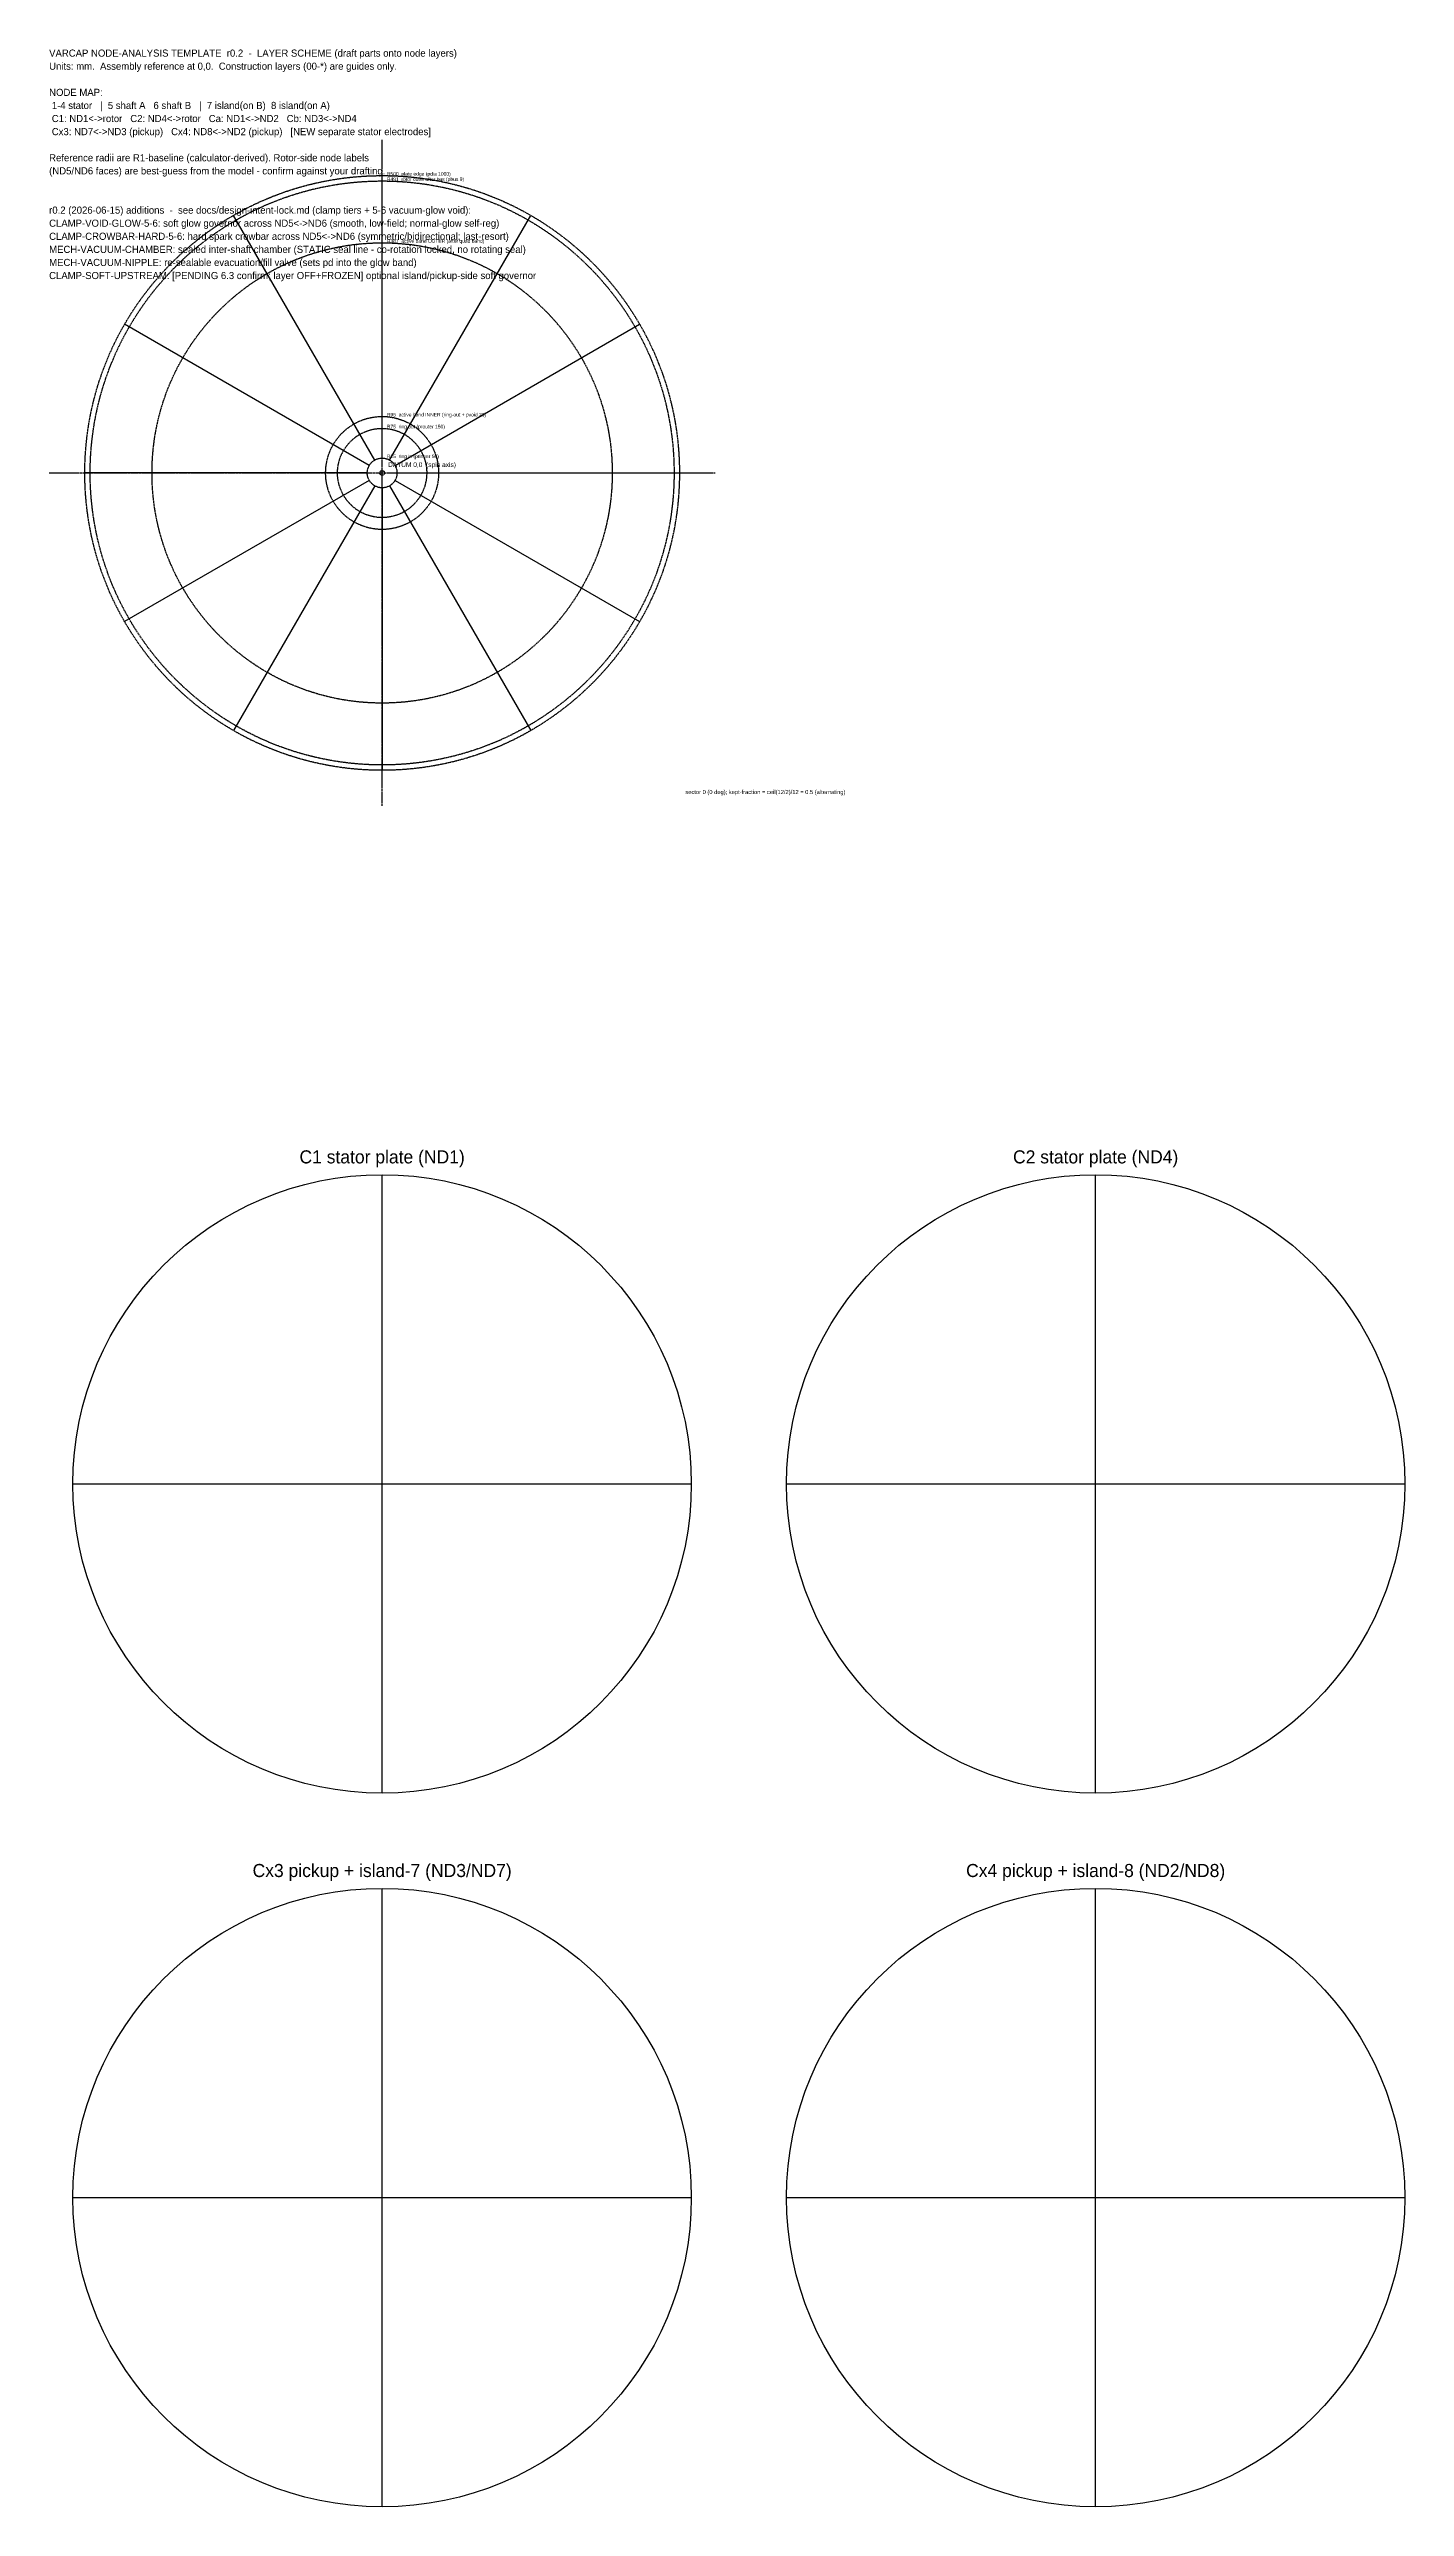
# Model space of a CAD drawing. Header units: millimetres. Extents: x -560 to 4120, y -3420 to 713.
# Drawn here: x -560 to 1720, y -3420 to 713 of the extents above; entities that cross this region are included whole.
import ezdxf
from ezdxf.enums import TextEntityAlignment as Align

# ---------------------------------------------------------------- set-up
doc = ezdxf.new("R2010")
doc.units = ezdxf.units.MM
doc.linetypes.add('CENTER', pattern=[5.08, 3.175, -0.635, 0.635, -0.635])
doc.linetypes.add('DASHED', pattern=[1.524, 1.27, -0.254])
for name, color, linetype in [('00-DATUM-AXIS', 4, 'CENTER'), ('00-LEGEND', 7, 'CONTINUOUS'), ('00-REF-RADII', 8, 'DASHED'), ('00-SECTOR-GRID-12', 8, 'CONTINUOUS'), ('00-VIEW-FRAMES', 9, 'CONTINUOUS')]:
    doc.layers.add(name, color=color, linetype=linetype)

msp = doc.modelspace()

# ---------------------------------------------------------------- linework, layer by layer
at = {"layer": '00-DATUM-AXIS'}
for p, q in [((0, -560), (0, 560)), ((-560, 0), (560, 0))]:
    msp.add_line(p, q, dxfattribs=at)
msp.add_circle((0, 0), 4, dxfattribs=at)
at = {"layer": '00-REF-RADII'}
for radius in [500, 491, 387, 95, 75, 25]:
    msp.add_circle((0, 0), radius, dxfattribs=at)
at = {"layer": '00-SECTOR-GRID-12'}
for p, q in [((0, 25), (0, 500)), ((-12.5, 21.7), (-250, 433)), ((12.5, 21.7), (250, 433)), ((-21.7, 12.5), (-433, 250)), ((21.7, 12.5), (433, 250)), ((-25, 0), (-500, 0)), ((25, 0), (500, 0)), ((-21.7, -12.5), (-433, -250)), ((-12.5, -21.7), (-250, -433)), ((0, -25), (0, -500)), ((12.5, -21.7), (250, -433)), ((21.7, -12.5), (433, -250))]:
    msp.add_line(p, q, dxfattribs=at)
at = {"layer": '00-VIEW-FRAMES', "color": 9}
for p, q in [((0, -2220), (0, -1180)), ((1200, -2220), (1200, -1180)), ((-520, -1700), (520, -1700)), ((680, -1700), (1720, -1700)), ((0, -3420), (0, -2380)), ((1200, -3420), (1200, -2380)), ((-520, -2900), (520, -2900)), ((680, -2900), (1720, -2900))]:
    msp.add_line(p, q, dxfattribs=at)
at = {"layer": '00-VIEW-FRAMES'}
for centre in [(0, -1700), (1200, -1700), (0, -2900), (1200, -2900)]:
    msp.add_circle(centre, 520, dxfattribs=at)

# ---------------------------------------------------------------- texts
at = {"layer": '00-DATUM-AXIS'}
msp.add_text('DATUM 0,0  (spin axis)', height=8, dxfattribs=at).set_placement((10, 10))
at = {"layer": '00-LEGEND', "color": 7}
for s, p in [('VARCAP NODE-ANALYSIS TEMPLATE  r0.2  -  LAYER SCHEME (draft parts onto node layers)', (-560, 700)), ('Units: mm.  Assembly reference at 0,0.  Construction layers (00-*) are guides only.', (-560, 678)), ('NODE MAP:', (-560, 634)), (' 1-4 stator   |  5 shaft A   6 shaft B   |  7 island(on B)  8 island(on A)', (-560, 612)), (' C1: ND1<->rotor   C2: ND4<->rotor   Ca: ND1<->ND2   Cb: ND3<->ND4', (-560, 590)), (' Cx3: ND7<->ND3 (pickup)   Cx4: ND8<->ND2 (pickup)   [NEW separate stator electrodes]', (-560, 568)), ('(ND5/ND6 faces) are best-guess from the model - confirm against your drafting.', (-560, 502)), ('Reference radii are R1-baseline (calculator-derived). Rotor-side node labels', (-560, 524))]:
    msp.add_text(s, height=12, dxfattribs=at).set_placement(p)
at = {"layer": '00-LEGEND'}
for s, p in [('CLAMP-VOID-GLOW-5-6: soft glow governor across ND5<->ND6 (smooth, low-field; normal-glow self-reg)', (-560, 414)), ('r0.2 (2026-06-15) additions  -  see docs/design-intent-lock.md (clamp tiers + 5-6 vacuum-glow void):', (-560, 436)), ('CLAMP-CROWBAR-HARD-5-6: hard spark crowbar across ND5<->ND6 (symmetric/bidirectional; last-resort)', (-560, 392)), ('MECH-VACUUM-CHAMBER: sealed inter-shaft chamber (STATIC seal line - co-rotation locked, no rotating seal)', (-560, 370)), ('CLAMP-SOFT-UPSTREAM: [PENDING 6.3 confirm; layer OFF+FROZEN] optional island/pickup-side soft governor', (-560, 326)), ('MECH-VACUUM-NIPPLE: re-sealable evacuation/fill valve (sets pd into the glow band)', (-560, 348))]:
    msp.add_text(s, height=12, dxfattribs=at).set_placement(p)
at = {"layer": '00-REF-RADII', "color": 8}
for s, p in [('R500  plate edge (pdia 1000)', (8, 500)), ('R491  rotor outer after bus (pbus 9)', (8, 491)), ('R387  active band OUTER (after quad band)', (8, 387)), ('R95  active band INNER (ring-out + pvoid 20)', (8, 95)), ('R75  ring out (prouter 150)', (8, 75)), ('R25  ring in (prinner 50)', (8, 25))]:
    msp.add_text(s, height=6, dxfattribs=at).set_placement(p)
at = {"layer": '00-SECTOR-GRID-12', "color": 8}
msp.add_text('sector 0 (0 deg); kept-fraction = ceil(12/2)/12 = 0.5 (alternating)', height=7, dxfattribs=at).set_placement((510, -540))
at = {"layer": '00-VIEW-FRAMES', "color": 7}
for s, p in [('C1 stator plate (ND1)', (0, -1150)), ('C2 stator plate (ND4)', (1200, -1150)), ('Cx3 pickup + island-7 (ND3/ND7)', (0, -2350)), ('Cx4 pickup + island-8 (ND2/ND8)', (1200, -2350))]:
    msp.add_text(s, height=22, dxfattribs=at).set_placement(p, align=Align.MIDDLE_CENTER)

doc.saveas('drawing.dxf')
